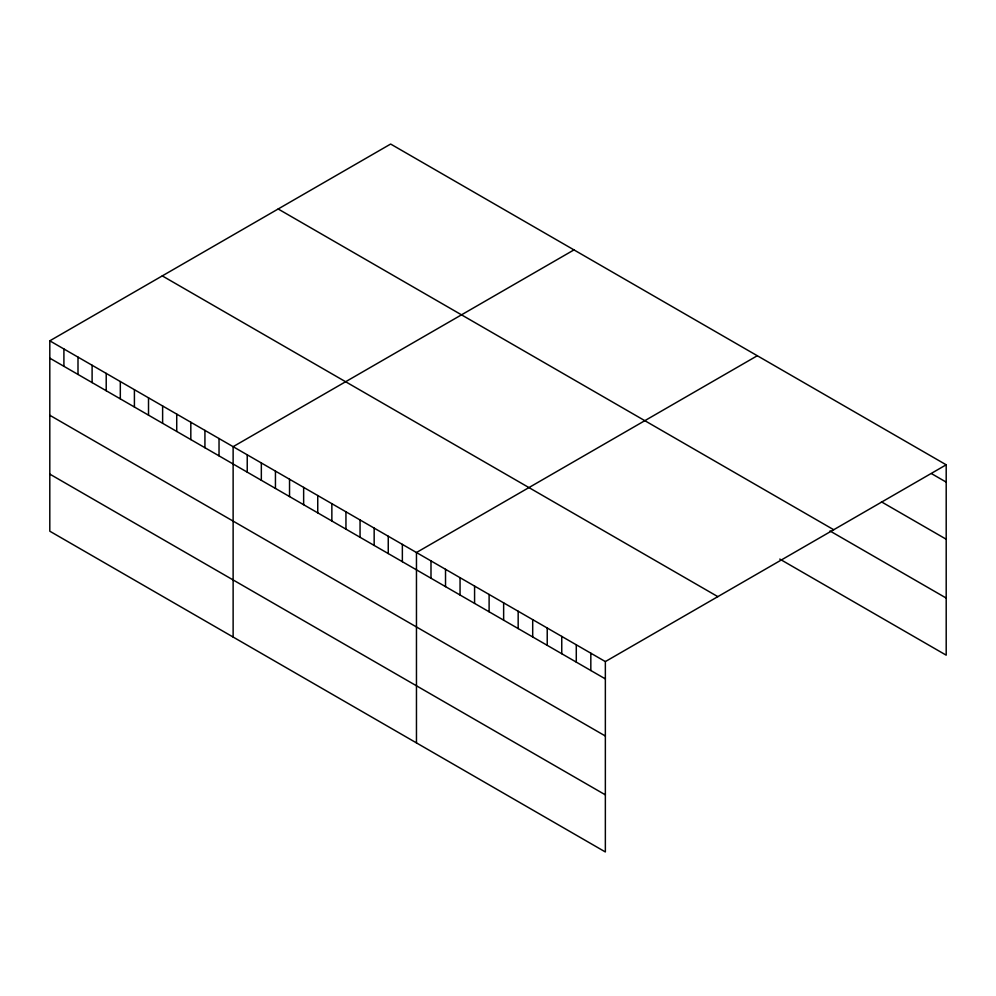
<?xml version="1.0" encoding="UTF-8"?>
<svg xmlns="http://www.w3.org/2000/svg" width="996" height="996" viewBox="0 0 996 996"><rect width="100%" height="100%" fill="white"/><g stroke="black" fill="none" stroke-linecap="round" stroke-linejoin="round"><path stroke-width="1.49" d="M49.8 340.831L605.356 661.581L605.356 851.953L49.8 531.204L49.8 340.831L390.644 144.047L946.2 464.796L946.2 655.169L779.768 559.08M573.982 249.896L233.126 446.681L233.126 637.054M757.309 355.734L416.465 552.519L416.465 742.904M605.356 661.581L946.2 464.796M931.671 473.723L946.2 482.114M881.472 501.86L946.2 539.222M278.17 208.986L833.714 529.735M829.967 530.955L946.2 598.061M162.286 275.892L717.83 596.641M49.8 358.162L605.356 678.899M49.8 415.27L605.356 736.007M49.8 474.108L605.356 794.845M590.827 653.189L590.827 670.52M576.286 644.798L576.286 662.128M561.756 636.407L561.756 653.737M547.227 628.028L547.227 645.346M532.698 619.637L532.698 636.954M518.169 611.245L518.169 628.576M503.64 602.854L503.64 620.184M489.111 594.463L489.111 611.793M474.582 586.084L474.582 603.402M460.052 577.692L460.052 595.023M445.523 569.301L445.523 586.632M430.994 560.91L430.994 578.24M402.359 544.376L402.359 561.707M388.253 536.234L388.253 553.564M374.16 528.104L374.16 545.422M360.054 519.962L360.054 537.28M345.948 511.82L345.948 529.137M331.855 503.677L331.855 520.995M317.749 495.535L317.749 512.853M303.643 487.393L303.643 504.711M289.537 479.25L289.537 496.568M275.444 471.108L275.444 488.426M261.338 462.966L261.338 480.284M247.232 454.823L247.232 472.141M219.033 438.539L219.033 455.869M204.927 430.397L204.927 447.727M190.821 422.254L190.821 439.585M176.728 414.112L176.728 431.442M162.622 405.97L162.622 423.3M148.516 397.827L148.516 415.158M134.41 389.685L134.41 407.015M120.317 381.543L120.317 398.873M106.211 373.4L106.211 390.731M92.105 365.258L92.105 382.589M77.999 357.116L77.999 374.446M63.906 348.974L63.906 366.304"/></g></svg>
